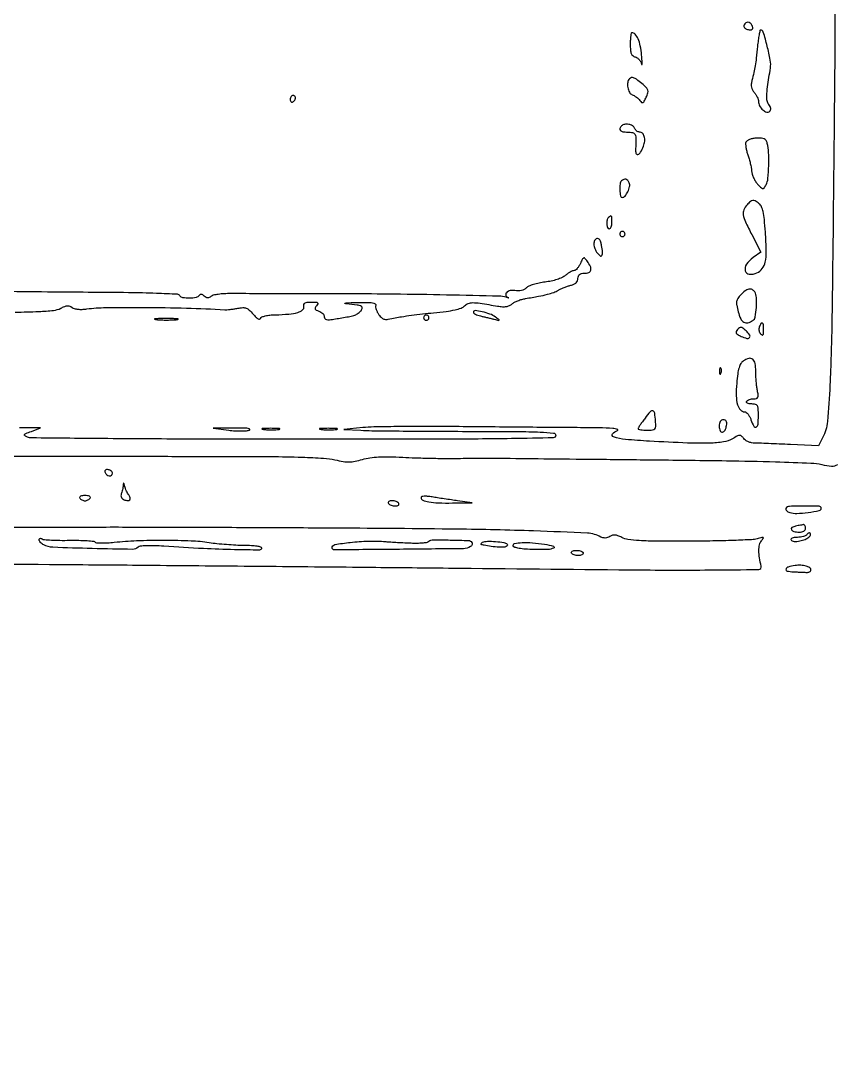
# Model space of a CAD drawing. Extents: x 0 to 5034, y 0 to 2560.
# Drawn here: x 4354.9 to 4667.2, y 56 to 450.6 of the extents above; entities that cross this region are included whole.
import ezdxf

# ---------------------------------------------------------------- set-up
doc = ezdxf.new("R2010")
doc.units = 0

msp = doc.modelspace()

# ---------------------------------------------------------------- linework, layer by layer
for points in [[(4144.750926, 285.780964, -0.00003), (4236.509743, 285.443637, -0.000049), (4327.802185, 285.093729, -0.138233)], [(4666.196934, 453.97261, -0.00353), (4666.228492, 444.132365, -0.001505), (4666.106789, 426.400025, -0.000126), (4665.642037, 380.5, -0.001168), (4665.05503, 334.330589, -0.007683), (4664.351613, 311.21097, -0.012281), (4663.371045, 297.293809, -0.095879), (4661.545825, 291.088616), (4659.952713, 288.007876), (4649.226356, 288.505345, 0.00092), (4644.906274, 288.697737, 0.001069), (4640.796051, 288.864406, 0.000949), (4637.316568, 288.991437, 0.00639), (4635.589987, 289.029109, -0.052237), (4634.382996, 289.16659, -0.044722), (4633.162979, 289.553605, -0.046918), (4632.109925, 290.11574, -0.08846), (4631.414235, 290.777702, 0.04588), (4630.577627, 291.72111, 0.194953), (4629.888027, 291.987434, 0.116916), (4628.994444, 291.759934, 0.012298), (4627.096059, 290.706348, -0.095593), (4623.699133, 289.502223, -0.030132), (4618.309665, 289.016918, -0.017542), (4609.906099, 289.063313, -0.003731), (4595.296119, 289.766072, -0.009457), (4586.195684, 290.444776, -0.057515), (4581.582868, 291.419571, -0.520859), (4581.236479, 292.592127, -0.155653), (4583.113867, 293.845944, 0.741409), (4583.120431, 294.28815, 0.060767), (4581.303891, 294.634288, 0.012719), (4576.149466, 294.848153, 0.002263), (4566.5, 294.959162, -0.000267), (4556.941189, 295.030965, -0.000123), (4544.498656, 295.134151, -0.000122), (4531.414079, 295.249081, -0.000169), (4519.686913, 295.358922, 0.002488), (4508.894223, 295.409964, 0.002899), (4498.639014, 295.347971, 0.002571), (4489.96608, 295.200634, 0.017464), (4485.686913, 294.956223), (4478.5, 294.293301), (4485, 293.935228, 0.010375), (4489.160594, 293.792529, 0.000936), (4499.578125, 293.671006, 0.001215), (4512.004337, 293.579513, 0.000949), (4525.5, 293.538577, -0.0012), (4544.780579, 293.470442, -0.009822), (4553.576904, 293.245407, -0.012845), (4558.699754, 292.881538, -0.386196), (4559.5, 292, -0.407833), (4558.568726, 291.048169, -0.001709), (4542.583333, 290.75375, -0.00337), (4517.164316, 290.543807, -0.00038), (4459.5, 290.5, -0.000808), (4421.018057, 290.562196, -0.001308), (4388.2875, 290.75362, -0.000174), (4359.170545, 291.010215, -0.099922), (4357.5, 291.363386, -0.037599), (4356.478331, 291.898774, -0.42779), (4356.395217, 292.299553, -0.145749), (4356.923694, 292.724605, -0.007404), (4359, 293.537308), (4362.5, 294.847844), (4357.366631, 294.923922, 0.012844), (4354.504304, 294.892814, 0.077008)], [(4349.717076, 284.093395, 0.001133), (4361.605136, 284.069848, -0.000156), (4373.589979, 284.069536, -0.000236), (4384.012134, 284.061091, -0.000085), (4392.997417, 284.048032, -0.00597), (4394.5, 284.027651, 0.005919), (4396.024367, 284.006819, 0.000062), (4406.634375, 283.988748, 0.000199), (4418.866137, 283.974293, 0.000129), (4433, 283.966857, -0.001908), (4450.569121, 283.89509, -0.005855), (4462.469464, 283.661684, -0.007283), (4470.762548, 283.280878, -0.042464), (4475.084289, 282.648343, 0.016705), (4478.245554, 282.01805, 0.044052), (4480.545891, 281.844398, 0.046964), (4482.755236, 282.080717, 0.021238), (4485.584289, 282.781697, -0.033342), (4488.4776, 283.424743, -0.024263), (4491.757388, 283.76549, -0.019056), (4495.776411, 283.83341, -0.008809), (4501, 283.630494, 0.00562), (4505.780029, 283.414268, 0.003304), (4511.5, 283.257748, 0.003304), (4517.22006, 283.176859, 0.005633), (4522, 283.194706, -0.000812), (4526.239977, 283.251417, -0.000928), (4530.296875, 283.291559, -0.000838), (4533.740476, 283.313475, -0.005253), (4535.5, 283.30324, 0.001413), (4537.799486, 283.272203, 0.000013), (4554.95, 283.089632, 0.000044), (4574.669706, 282.881956, 0.000028), (4597.5, 282.644833, -0.001159), (4624.756075, 282.300089, -0.003397), (4643.536136, 281.891377, -0.002738), (4657.092572, 281.429898, -0.052371), (4661.270088, 280.823501, 0.048941), (4664.964508, 280.261384, 0.158087), (4667.334083, 280.892723, 0.170431)], [(4352.816244, 339.126679, 0.009274), (4361.892819, 339.378386, 0.014557), (4367.506983, 339.802411, 0.093459), (4370.223787, 340.615725, -0.024134), (4371.742633, 341.310447, -0.076228), (4372.829667, 341.563334, -0.108784), (4373.716176, 341.43813, -0.084124), (4374.562751, 340.947921, 0.105242), (4375.426559, 340.494901, 0.042085), (4376.745252, 340.242411, 0.03582), (4378.381345, 340.187664, 0.024243), (4380.240916, 340.349175, -0.030718), (4387.447934, 340.881274, -0.004484), (4402.131252, 340.929915, -0.005406), (4418.310734, 340.66346, -0.007202), (4433, 340.05082, 0.033911), (4433.799092, 340.060178, 0.009024), (4435.067613, 340.184322, 0.009108), (4436.508213, 340.37826, 0.009271), (4437.932299, 340.623557, -0.033787), (4439.883748, 340.861964, -0.105147), (4441.185451, 340.657894, -0.099498), (4442.331955, 339.933697, -0.028435), (4443.776254, 338.390255, 0.021168), (4444.854435, 337.203987, 0.069153), (4445.695156, 336.561306, 0.162832), (4446.289086, 336.445997, 0.273146), (4446.677288, 336.75, -0.202238), (4447.186862, 337.27315, -0.040545), (4448.449977, 337.689499, -0.034303), (4450.19205, 337.986353, -0.019329), (4452.333333, 338.118315, 0.015093), (4457.505779, 338.393118, 0.050024), (4460.8534, 339.013444, 0.097407), (4462.705395, 339.971477, 0.273703), (4463.206163, 341.282421, -0.107493), (4463.243078, 342.107215, -0.195691), (4463.642422, 342.637586, -0.110693), (4464.508406, 342.923049, -0.024489), (4466.078608, 343, -0.013212), (4467.77726, 342.955106, -0.142269), (4468.420052, 342.730987, -0.360937), (4468.530734, 342.314757, -0.065055), (4468.069795, 341.584098, 0.05023), (4467.565106, 340.834146, 0.227139), (4467.54188, 340.321465, 0.184852), (4467.936564, 339.911986, 0.032733), (4468.94735, 339.51671, -0.062798), (4469.732145, 339.154158, -0.063948), (4470.397034, 338.609949, -0.070442), (4470.847225, 337.974665, -0.119527), (4471, 337.344714, 0.161219), (4471.234718, 336.635688, 0.187663), (4471.832732, 336.260421, 0.07594), (4473.008093, 336.215958, 0.012698), (4475.25, 336.530002, 0.003122), (4480.245161, 337.391629, 0.029245), (4482.366059, 337.900606, 0.066047), (4483.682319, 338.497756, 0.056959), (4484.871825, 339.443254, 0.128673), (4485.518956, 340.549102, 0.352612), (4485.186619, 341.325435, 0.090075), (4483.543149, 341.849437, 0.00938), (4479.5, 342.296906, -0.092597), (4478.957766, 342.450561, -0.737944), (4478.98299, 342.605401, -0.024341), (4480.542348, 342.744794, -0.004772), (4483.356989, 342.831897, -0.006731), (4487.340488, 342.863487, -0.037203), (4489.476431, 342.692453, -0.101774), (4490.503333, 342.30929, -0.35859), (4490.710638, 341.688319, 0.126741), (4490.634874, 341.02818, 0.04613), (4490.851273, 340.104225, 0.042075), (4491.28717, 339.091237, 0.038967), (4491.896212, 338.137595, 0.047671), (4493.012106, 336.919208, 0.135851), (4494.031601, 336.409064, 0.089826), (4495.419251, 336.388612, 0.014008), (4498.1213, 336.915132, -0.016973), (4500.529838, 337.369654, -0.004791), (4504.310941, 337.914046, -0.004823), (4508.598061, 338.447368, -0.005076), (4512.822469, 338.888157, 0.008519), (4517.601689, 339.42013, 0.022586), (4520.987286, 340.011942, 0.030403), (4523.34889, 340.688487, 0.111865), (4524.654831, 341.511974, -0.102456), (4526.067786, 342.440122, -0.096291), (4527.76539, 342.75783, -0.037206), (4530.582472, 342.528135, -0.00367), (4537.294612, 341.423756, 0.026814), (4539.1403, 341.207197, 0.054054), (4540.602129, 341.272759, 0.067485), (4541.789582, 341.623995, 0.074913), (4542.794612, 342.270888, -0.060433), (4543.693694, 342.886945, -0.025503), (4545.027167, 343.496914, -0.02478), (4546.534909, 344.010779, -0.029585), (4548, 344.338047, 0.005654), (4552.956111, 345.198617, 0.016646), (4556.335196, 345.941911, 0.024018), (4558.750691, 346.683389, 0.051857), (4560.5, 347.52729, -0.029279), (4561.462788, 348.046489, -0.015117), (4562.720313, 348.586768, -0.014976), (4564.051086, 349.065928, -0.021925), (4565.25, 349.400085, 0.0456), (4566.468635, 349.802726, 0.087912), (4567.322424, 350.36899, 0.107273), (4567.823649, 351.107841, 0.095878), (4568, 352.019052, -0.077433), (4568.143784, 352.941934, -0.14899), (4568.565506, 353.551905, -0.123229), (4569.321345, 353.893853, -0.044938), (4570.5, 354, 0.094769), (4572.128357, 354.311432, 0.244213), (4572.889304, 355.189961, 0.17057), (4572.742785, 356.605552, 0.047623), (4571.587917, 358.54888, 0.020393), (4570.67393, 359.697447, 0.296511), (4570.198436, 359.834876, 0.204385), (4569.756769, 359.464099, 0.010422), (4568.927402, 357.740009, -0.033372), (4568.362268, 356.69124, -0.041409), (4567.69717, 355.804878, -0.046421), (4567.033834, 355.18504, -0.166189), (4566.492495, 355, 0.100359), (4565.894515, 354.878754, 0.027327), (4565.02405, 354.453173, 0.026491), (4564.06849, 353.850957, 0.024789), (4563.159648, 353.138462, -0.072946), (4561.937059, 352.356861, -0.027167), (4560.030258, 351.619776, -0.025526), (4557.773654, 351.011003, -0.023871), (4555.415797, 350.619049, 0.02217), (4553.157588, 350.251546, 0.023993), (4551.000553, 349.692401, 0.024416), (4549.211703, 349.038537, 0.096836), (4548.245469, 348.388326, -0.072343), (4547.39396, 347.753064, -0.066044), (4546.370325, 347.362339, -0.060782), (4545.202624, 347.231808, -0.04686), (4543.926763, 347.364647, 0.102028), (4542.072498, 347.353602, 0.146822), (4540.641909, 346.570449, 0.298373), (4540.434595, 345.539464, 0.216246), (4541.305426, 344.706174, -0.023024), (4541.569999, 344.599431, -0.874211), (4541.561594, 344.571819, -0.023643), (4541.218251, 344.644547, -0.003124), (4540.5, 344.837358, 0.061446), (4537.88069, 345.22191, 0.000538), (4517.716943, 345.664741, 0.002156), (4497.688677, 345.996632, 0.0034), (4480.5, 346.090435, -0.000837), (4472.444475, 346.093095, -0.000242), (4460.004663, 346.124039, -0.000253), (4446.719185, 346.170229, -0.000392), (4435.25881, 346.224861, 0.016399), (4432.771553, 346.157084, 0.020123), (4430.459517, 345.924457, 0.018987), (4428.561918, 345.582117, 0.119633), (4427.685016, 345.15355, -0.056962), (4426.989893, 344.699196, -0.127932), (4426.378132, 344.568393, -0.128471), (4425.781867, 344.752436, -0.057682), (4425.134566, 345.265434, 0.052885), (4424.570387, 345.721409, 0.114789), (4424.04914, 345.909012, 0.150601), (4423.591419, 345.82475, 0.117919), (4423.208359, 345.491641, -0.192607), (4421.969567, 344.697677, -0.044982), (4419.465904, 344.447717, -0.044773), (4416.971194, 344.647424, -0.207299), (4415.786753, 345.420351, 0.239758), (4414.849241, 345.952603, 0.002321), (4406.817142, 346.282728, 0.005729), (4396.206095, 346.547811, 0.001949), (4380.786753, 346.69614, -0.001014), (4365.163738, 346.817198, -0.000592), (4346.437359, 347.022462, -0.000592)], [(4305.648971, 243.172646, 0.000219), (4374.5, 242.598958, -0.000213), (4408.226222, 242.318303, -0.000133), (4447.7375, 241.962112, -0.000134), (4486.679235, 241.590267, -0.000243), (4518.5, 241.262438, 0.00042), (4588.036842, 240.570607, 0.003819), (4618.355538, 240.526008, 0.002327), (4637.135443, 240.729257, 0.489903), (4638.089976, 242, -0.027354), (4637.415526, 245.131493, -0.040649), (4637.202136, 247.926921, -0.048407), (4637.433771, 250.194372, -0.123609), (4638.138986, 251.67497, 0.018698), (4638.873006, 252.634356, 0.465388), (4638.798904, 252.918096, 0.1774), (4638.332255, 252.96164, 0.00584), (4636.5, 252.454976, -0.058355), (4634.414834, 252.108013, -0.003049), (4627.625, 251.82125, -0.004788), (4619.529017, 251.606367, -0.003459), (4610.5, 251.515688, -0.002472), (4598.312516, 251.537852, -0.012207), (4591.449788, 251.75186, -0.019915), (4587.12165, 252.166066, -0.090903), (4584.729478, 252.949639, 0.028855), (4583.284455, 253.630204, 0.074723), (4582.16687, 253.895765, 0.093963), (4581.179572, 253.793465, 0.067006), (4580.164187, 253.33461, -0.05695), (4579.299568, 252.922833, -0.067535), (4578.4128, 252.746925, -0.070771), (4577.546178, 252.816704, -0.072264), (4576.74004, 253.125605, 0.115576), (4571.646814, 254.590591, 0.004078), (4551.061692, 255.451276, 0.005464), (4521.743217, 256.117005, 0.001539), (4476, 256.514873, 0.000298), (4446.320161, 256.664028, 0.00034), (4417.921875, 256.770552, 0.000307), (4393.816442, 256.829813, 0.001923), (4381.5, 256.805157, -0.000807), (4362.365008, 256.724137, -0.004308), (4351.916798, 256.786796, -0.007656)]]:
    msp.add_lwpolyline(points, format="xyb")
for points in [[(4631.495635, 448.992937, 0.153283), (4631.385628, 448.560991, 0.123144), (4631.527978, 448.100609, 0.097937), (4631.911954, 447.680239, 0.067341), (4632.479746, 447.369399, 0.067736), (4633.724488, 447.076451, 0.188422), (4634.573555, 447.317483, 0.261672), (4634.863615, 447.985128, 0.113371), (4634.541119, 448.933469, 0.098738), (4633.843686, 449.681493, 0.152164), (4633.01095, 449.958873, 0.155876), (4632.182705, 449.71195, 0.104938)], [(4588, 441.616631, 0.018456), (4588.083446, 439.356779, 0.075114), (4588.387801, 438.019385, 0.128015), (4588.973939, 437.212694, 0.108427), (4589.915277, 436.732406, -0.09409), (4590.686611, 436.366064, -0.058916), (4591.420916, 435.68373, -0.056358), (4592.009677, 434.807769, -0.065722), (4592.351317, 433.865775, 0.445165), (4592.468308, 433.799337, 0.323581), (4592.563868, 433.932142, 0.017154), (4592.514762, 435.277776, 0.004586), (4592.343611, 437.413858, 0.028086), (4591.829599, 440.926967, 0.053177), (4590.964064, 443.650603, 0.07476), (4589.850125, 445.414829, 0.217946), (4588.571429, 446, 0.359498), (4588.345544, 445.813485, 0.015182), (4588.167857, 444.712385, 0.020171), (4588.041148, 443.297172, 0.012241)], [(4636.651534, 440.75, -0.004139), (4636.198519, 436.28192, -0.013063), (4635.792054, 433.299377, -0.016328), (4635.284125, 430.717198, -0.010019), (4634.526055, 427.709705, 0.040973), (4634.265522, 426.317941, 0.072087), (4634.313132, 425.150846, 0.078829), (4634.681093, 424.117305, 0.05912), (4635.381479, 423.130965, -0.039073), (4636.000913, 422.328628, -0.033441), (4636.524559, 421.397924, -0.034828), (4636.885653, 420.483279, -0.076745), (4637, 419.742688, 0.124726), (4637.433393, 418.032328, 0.086094), (4638.676739, 416.456824, 0.106785), (4640.154096, 415.614544, 0.279667), (4641.293333, 415.893333, 0.098242), (4641.661472, 416.443703, 0.125129), (4641.74925, 417.045977, 0.10042), (4641.538519, 417.716727, 0.047071), (4641.023605, 418.471558, -0.12308), (4640.345525, 419.883222, -0.060944), (4640.183396, 421.877172, -0.025812), (4640.494186, 425.237779, -0.003205), (4641.59355, 432.5, 0.085612), (4641.550783, 435.520596, 0.016655), (4640.366355, 440.860523, 0.009689), (4638.868104, 446.254045, 0.331518), (4637.866694, 447, 0.348742), (4637.594023, 446.783483, 0.009138), (4637.248338, 445.164062, 0.015392), (4636.920099, 443.146134, 0.009426)], [(4587.666667, 428.333333, 0.165985), (4587.01186, 426.999737, 0.076289), (4587.06051, 425.040385, 0.077344), (4587.688782, 423.21501, 0.183509), (4588.75, 422.280586, -0.04517), (4589.504746, 421.916703, -0.027344), (4590.327299, 421.360937, -0.02726), (4591.089791, 420.714277, -0.042573), (4591.662083, 420.071962, 0.05476), (4592.341134, 419.346154, 0.304656), (4592.844339, 419.286595, 0.153861), (4593.34114, 419.777043, 0.014746), (4594.100821, 421.321932, 0.032991), (4594.744219, 423.023173, 0.152351), (4594.737181, 424.063147, 0.125345), (4594.136086, 425.02504, 0.019407), (4592.438737, 426.525979, 0.009401), (4590.33739, 428.178684, 0.071524), (4589.238221, 428.786099, 0.170019), (4588.440582, 428.806224, 0.119009)], [(4458, 420.440983, 0.066118), (4458.073267, 419.889346, 0.138808), (4458.29375, 419.521475, 0.191142), (4458.620352, 419.392057, 0.139169), (4459, 419.5, 0.06081), (4459.382515, 419.806203, 0.051032), (4459.70625, 420.2129, 0.053229), (4459.926698, 420.653442, 0.089642), (4460, 421.059017, 0.105429), (4459.923444, 421.418051, 0.099231), (4459.70625, 421.723586, 0.096318), (4459.381732, 421.928382, 0.092995), (4459, 422, 0.153634), (4458.618621, 421.879982, 0.097988), (4458.29375, 421.542039, 0.080552), (4458.074545, 421.037096, 0.062283)], [(4584.666667, 410.333333, 0.108326), (4584.055999, 409.379743, 0.292752), (4584.220564, 408.629077, 0.159359), (4585.186415, 408.139262, 0.038338), (4587, 408, -0.062533), (4588.910269, 407.760154, -0.223097), (4589.836977, 406.99716, -0.115654), (4590.179222, 405.41244, -0.012447), (4590.018752, 401.637084, 0.076812), (4590.171385, 399.865641, 0.433797), (4590.908212, 399.450655, 0.190606), (4591.969112, 400.312716, 0.037122), (4593.033631, 402.588455, 0.064362), (4593.507224, 404.568487, 0.095889), (4593.356497, 406.338186, 0.132826), (4592.63395, 407.542856, 0.193986), (4591.5, 408, -0.10329), (4590.965369, 408.111635, -0.066733), (4590.422663, 408.440625, -0.062945), (4589.954467, 408.926531, -0.068785), (4589.638374, 409.5, 0.172744), (4588.845968, 410.424673, 0.088755), (4587.390817, 410.944524, 0.086718), (4585.812168, 410.933581, 0.152533)], [(4632.223191, 404.124018, 0.103534), (4632.09816, 403.367404, 0.026535), (4632.217222, 402.126062, 0.025869), (4632.508316, 400.693035, 0.023716), (4632.952542, 399.254698, -0.016801), (4633.450009, 397.719567, -0.01246), (4633.899641, 395.993693, -0.012626), (4634.242607, 394.341607, -0.027586), (4634.402842, 393.058943, 0.058028), (4634.627475, 391.858912, 0.033237), (4635.157313, 390.482361, 0.032769), (4635.883584, 389.150997, 0.046313), (4636.708526, 388.082486, 0.009411), (4638.125669, 386.617634, 0.178651), (4638.695684, 386.356518, 0.27311), (4639.172968, 386.591344, 0.022241), (4639.913558, 387.838482, 0.099594), (4640.643067, 390.257802, 0.016063), (4640.95064, 395.195665, 0.018398), (4640.916727, 400.251754, 0.054693), (4640.390059, 403.672202, 0.073047), (4639.921744, 404.755954, 0.141936), (4639.228244, 405.382956, 0.100172), (4638.128971, 405.667651, 0.025643), (4636.282237, 405.672202, 0.035549), (4634.893738, 405.50495, 0.043387), (4633.635752, 405.14639, 0.048988), (4632.670248, 404.665286, 0.161512)], [(4584.666667, 389.333333, 0.171952), (4584.088507, 388.120467, 0.037841), (4584.021502, 385.778679, 0.036388), (4584.288925, 383.556854, 0.358883), (4584.964816, 383, 0.22839), (4586.019134, 383.508094, 0.057583), (4587.055385, 385.169778, 0.056835), (4587.719114, 387.113776, 0.146504), (4587.608388, 388.578141, 0.088047), (4587.066156, 389.478532, 0.151599), (4586.327491, 389.933649, 0.159989), (4585.490702, 389.878343, 0.100868)], [(4632.654988, 380.171259, 0.086353), (4631.440955, 378.248911, 0.138123), (4631.216761, 376.333196, 0.070239), (4632.023007, 373.710654, 0.010529), (4634.473298, 368.759634), (4637.946596, 362.098162), (4634.973298, 359.980987, 0.085835), (4632.43566, 357.41975, 0.217788), (4631.975953, 354.902625, 0.325828), (4633.523126, 353.618915, 0.123158), (4636.449041, 354.158735, 0.124237), (4638.494133, 355.794783, 0.111926), (4639.61642, 358.268372, 0.056349), (4639.986054, 362.344696, 0.010862), (4639.660525, 369.760171, 0.00769), (4639.267373, 374.604869, 0.030245), (4638.799642, 377.562867, 0.051117), (4638.173446, 379.456007, 0.125678), (4637.2685, 380.594427, 0.025455), (4635.73158, 381.641881, 0.161069), (4634.821745, 381.852924, 0.161647), (4633.967237, 381.479507, 0.025687)], [(4579.666667, 375.333333, 0.148246), (4579.117117, 374.305634, 0.068475), (4579.025382, 372.777653, 0.077107), (4579.338097, 371.446162, 0.305562), (4580, 371, 0.226478), (4580.382936, 371.182831, 0.074992), (4580.70625, 371.734375, 0.057076), (4580.926884, 372.542644, 0.038131), (4581, 373.5, 0.011827), (4580.959636, 375.206136, 0.146405), (4580.746711, 375.811817, 0.394613), (4580.359821, 375.886341, 0.056055)], [(4575.25, 367.260243, 0.199512), (4574.373908, 366.48725, 0.122438), (4574.0822, 365.120779, 0.090062), (4574.453767, 363.402655, 0.064112), (4575.435803, 361.690159, 0.072035), (4576.501572, 360.639508, 0.45141), (4577.160784, 360.78251, 0.152349), (4577.414598, 361.992579, 0.020597), (4577.056528, 364.593576, 0.033535), (4576.745591, 365.837004, 0.070955), (4576.311061, 366.727985, 0.112926), (4575.798192, 367.20622, 0.216981)], [(4584, 369, 0.099038), (4584.076342, 368.618362, 0.097945), (4584.29375, 368.29375, 0.097945), (4584.618362, 368.076342, 0.099038), (4585, 368, 0.099038), (4585.381638, 368.076342, 0.097945), (4585.70625, 368.29375, 0.097945), (4585.923658, 368.618362, 0.099038), (4586, 369, 0.099038), (4585.923658, 369.381638, 0.097945), (4585.70625, 369.70625, 0.097945), (4585.381638, 369.923658, 0.099038), (4585, 370, 0.099038), (4584.618362, 369.923658, 0.097945), (4584.29375, 369.70625, 0.097945), (4584.076342, 369.381638, 0.099038)], [(4630.24229, 345.75, 0.039298), (4629.115311, 344.33878, 0.112351), (4628.662111, 343.175706, 0.085646), (4628.69504, 341.749192, 0.016954), (4629.274567, 339.25, 0.042405), (4630.224755, 336.618571, 0.149796), (4631.407918, 335.292917, 0.198156), (4632.90986, 335.06053, 0.081982), (4634.838293, 335.878898, 0.211276), (4635.76304, 337.261727, 0.025985), (4636.2124, 340.955857, 0.029187), (4636.252874, 344.727279, 0.127166), (4635.596995, 346.843059, 0.141106), (4634.615885, 347.733267, 0.165965), (4633.376745, 347.892204, 0.110203), (4631.898841, 347.230643, 0.044519)], [(4528, 339.1, 0.229668), (4528.178104, 338.73271, 0.045605), (4528.807813, 338.323165, 0.039875), (4529.696749, 337.941255, 0.027741), (4530.75, 337.649073, -0.002557), (4531.98449, 337.372692, -0.001601), (4533.426562, 337.037218, -0.001607), (4534.84478, 336.697688, -0.00293), (4536, 336.410015, 0.002445), (4537.68927, 335.98761, 0.327408), (4537.873948, 336.064102, 0.386051), (4537.839127, 336.243667, 0.002767), (4536.5, 337.234201, 0.06899), (4534.335141, 338.398861, 0.034947), (4531.35963, 339.273664, 0.031369), (4528.64898, 339.692666, 0.441019)], [(4406.776433, 336.266503, 0.013671), (4408.684837, 336.147583, 0.00893), (4410.890462, 336.110009, 0.008983), (4413.043501, 336.150473, 0.016947), (4414.776433, 336.273107, 0.153636), (4415.099419, 336.413268, 0.661512), (4415.056202, 336.54709, 0.018464), (4413.373175, 336.635783, 0.004138), (4410.5, 336.65719, 0.003921), (4407.635274, 336.63236, 0.022011), (4406.106202, 336.539701, 0.807686), (4406.092045, 336.40844, 0.057523)], [(4509, 337, 0.099038), (4509.076342, 336.618362, 0.097945), (4509.29375, 336.29375, 0.097945), (4509.618362, 336.076342, 0.099038), (4510, 336, 0.099038), (4510.381638, 336.076342, 0.097945), (4510.70625, 336.29375, 0.097945), (4510.923658, 336.618362, 0.099038), (4511, 337, 0.099038), (4510.923658, 337.381638, 0.097945), (4510.70625, 337.70625, 0.097945), (4510.381638, 337.923658, 0.099038), (4510, 338, 0.099038), (4509.618362, 337.923658, 0.097945), (4509.29375, 337.70625, 0.097945), (4509.076342, 337.381638, 0.099038)], [(4628.985527, 332.482562, 0.073939), (4628.511239, 331.700428, 0.227102), (4628.540859, 331.097974, 0.138878), (4629.081597, 330.542263, 0.023888), (4630.402468, 329.862485, 0.042398), (4632.563023, 329.091449, 0.283436), (4633.60804, 329.40825, 0.34883), (4633.659225, 330.376774, 0.05062), (4632.264512, 331.968196, 0.020825), (4631.070531, 332.991101, 0.128485), (4630.335484, 333.311597, 0.198871), (4629.706828, 333.159738, 0.062188)], [(4637.335833, 333.432783, 0.078522), (4637.190333, 332.749087, 0.061901), (4637.24385, 331.99318, 0.06262), (4637.478836, 331.282667, 0.085436), (4637.867217, 330.732783, 0.085285), (4638.399692, 330.356457, 0.362202), (4638.75, 330.445878, 0.139509), (4638.9538, 331.006563, 0.017854), (4639, 332.3, 0.023065), (4638.911863, 334.209636, 0.223857), (4638.511203, 334.889246, 0.433661), (4637.980291, 334.770123, 0.04135)], [(4631.263837, 320.472245, 0.102297), (4630.27504, 319.423319, 0.064991), (4629.584701, 317.88661, 0.040481), (4629.089041, 315.578091, 0.011735), (4628.699328, 311.953583, 0.023754), (4628.523851, 307.100389, 0.066063), (4629.010033, 303.73073, 0.116603), (4630.117033, 301.739476, 0.210858), (4631.792566, 301, -0.174565), (4632.369242, 300.792337, -0.053427), (4633.025999, 300.11875, -0.046218), (4633.653043, 299.148242, -0.036473), (4634.149845, 298, 0.034259), (4635.235162, 295.460782, 0.417745), (4636.146168, 295.172008, 0.253911), (4636.84971, 296.224981, 0.022933), (4637, 299.5, 0.012605), (4636.93195, 302.198898, 0.117194), (4636.607832, 303.310378, 0.211364), (4635.893304, 303.839201, 0.055191), (4634.440983, 304, -0.035659), (4633.479336, 304.068671, -0.083483), (4632.794783, 304.287316, -0.1651), (4632.478234, 304.615199, -0.253782), (4632.5, 305, -0.116567), (4632.883978, 305.383777, -0.049141), (4633.543369, 305.70625, -0.045042), (4634.347873, 305.925978, -0.044178), (4635.184017, 306, 0.060414), (4636.263422, 306.130899, 0.228185), (4636.774217, 306.552519, 0.139066), (4636.904482, 307.382392, 0.019186), (4636.625, 309.125, -0.019302), (4636.384876, 310.624424, -0.008964), (4636.183594, 312.58576, -0.008865), (4636.045527, 314.655503, -0.01222), (4636, 316.518011, 0.045241), (4635.727786, 319.52034, 0.175337), (4634.801133, 321.109208, 0.245513), (4633.310067, 321.433511, 0.08613)], [(4622.078947, 316.416667, 0.018894), (4622.137993, 315.670344, 0.168741), (4622.279315, 315.37858, 0.470617), (4622.461564, 315.395823, 0.054073), (4622.683114, 315.8125, 0.051402), (4622.839148, 316.359369, 0.05415), (4622.876576, 316.916927, 0.060344), (4622.797407, 317.402231, 0.126455), (4622.604167, 317.729167, 0.296942), (4622.385309, 317.77538, 0.208169), (4622.200665, 317.592839, 0.077125), (4622.089945, 317.112848, 0.028489)], [(4593.639449, 298.59394, 0.007346), (4592.628226, 297.226969, 0.010515), (4591.775338, 295.98349, 0.006703), (4591.101757, 294.925073, 0.139227), (4591, 294.566722, 0.341485), (4591.171894, 294.344386, 0.022852), (4592.011446, 294.166475, 0.025316), (4593.123245, 294.040858, 0.015473), (4594.44322, 294, 0.020761), (4596.552455, 294.087616, 0.185971), (4597.371507, 294.484043, 0.185494), (4597.713995, 295.328098, 0.020637), (4597.666133, 297.443754, 0.01983), (4597.34423, 300.541607, 0.295521), (4596.660898, 301.324058, 0.287796), (4595.65034, 301.031043, 0.019135)], [(4622, 295.416667, 0.099758), (4622.334996, 293.754328, 0.341983), (4623.233119, 293.247168, 0.246964), (4624.245613, 293.984177, 0.077969), (4624.819551, 295.828328, 0.049589), (4624.864321, 296.780163, 0.118091), (4624.665008, 297.454992, 0.155126), (4624.227121, 297.855398, 0.108654), (4623.569551, 298, 0.129929), (4622.900993, 297.823287, 0.12769), (4622.401892, 297.338523, 0.093042), (4622.097716, 296.531429, 0.043744)], [(4434.460228, 293.978875, 0.016216), (4436.891657, 293.749119, 0.017565), (4439.268823, 293.685729, 0.017324), (4441.300529, 293.77337, 0.076969), (4442.460228, 294.046606, 0.564468), (4442.511827, 294.370445, 0.144593), (4441.895352, 294.641203, 0.027108), (4439.857421, 294.789092, 0.006676), (4436.5, 294.805496), (4428.5, 294.737765)], [(4447.767909, 294.275269, 0.018638), (4449.218327, 294.150328, 0.01259), (4450.878422, 294.111345, 0.012695), (4452.487453, 294.154945, 0.024559), (4453.767909, 294.285474, 0.212532), (4454.000181, 294.434198, 0.556092), (4453.934948, 294.575472, 0.025342), (4452.655786, 294.668409, 0.005888), (4450.5, 294.690131, 0.005499), (4448.352754, 294.662864, 0.031761), (4447.222448, 294.564056, 0.756877), (4447.205163, 294.425738, 0.069146)], [(4469.767909, 294.275269, 0.018638), (4471.218327, 294.150328, 0.01259), (4472.878422, 294.111345, 0.012695), (4474.487453, 294.154945, 0.024559), (4475.767909, 294.285474, 0.212532), (4476.000181, 294.434198, 0.556092), (4475.934948, 294.575472, 0.025342), (4474.655786, 294.668409, 0.005888), (4472.5, 294.690131, 0.005499), (4470.352754, 294.662864, 0.031761), (4469.222448, 294.564056, 0.756877), (4469.205163, 294.425738, 0.069146)], [(4387.218166, 277.845503, 0.139121), (4387.825283, 276.95468, 0.144703), (4388.800731, 276.532228, 0.193087), (4389.657365, 276.760286, 0.222662), (4390.052821, 277.5, 0.153371), (4389.947923, 277.908094, 0.080237), (4389.600154, 278.307742, 0.067404), (4389.071665, 278.63905, 0.055333), (4388.437653, 278.845503, 0.058438), (4387.766066, 278.904421, 0.165894), (4387.33175, 278.741918, 0.209098), (4387.147553, 278.380834, 0.095591)], [(4394.116001, 272.831787, -0.023402), (4394.028118, 272.079023, -0.01387), (4393.856723, 271.191438, -0.013865), (4393.636079, 270.313503, -0.023119), (4393.396246, 269.590217, 0.090464), (4393.267397, 268.905379, 0.112307), (4393.407347, 268.274039, 0.109251), (4393.811345, 267.752909, 0.082006), (4394.439374, 267.384891, 0.070222), (4395.792286, 267.073542, 0.223528), (4396.640269, 267.38678, 0.278264), (4396.825169, 268.161343, 0.093692), (4396.250109, 269.225834, -0.040851), (4395.81802, 269.856758, -0.020644), (4395.374807, 270.713214, -0.020356), (4394.987378, 271.64104, -0.028464), (4394.72361, 272.5, 0.006326), (4394.466961, 273.489921, 0.203923), (4394.315845, 273.68119, 0.530683), (4394.190156, 273.616398, 0.012404)], [(4377.5, 268, 0.085235), (4377.838188, 267.617226, 0.053414), (4378.342439, 267.29375, 0.051777), (4378.925537, 267.074147, 0.064269), (4379.5, 267, 0.064269), (4380.074463, 267.074147, 0.051777), (4380.657561, 267.29375, 0.053414), (4381.161812, 267.617226, 0.085235), (4381.5, 268, 0.259199), (4381.517887, 268.385721, 0.162984), (4381.190983, 268.713525, 0.081563), (4380.488004, 268.931662, 0.034543), (4379.5, 269, 0.034543), (4378.511996, 268.931662, 0.081563), (4377.809017, 268.713525, 0.162984), (4377.482113, 268.385721, 0.259199)], [(4508, 268.204529, 0.304947), (4508.671114, 267.20648, 0.054265), (4510.948965, 266.555383, 0.034777), (4514.614263, 266.18591, 0.01165), (4520, 266.144772), (4527.5, 266.262235), (4522, 266.986751, -0.002547), (4519.583962, 267.317547, -0.001788), (4516.867188, 267.713543, -0.001804), (4514.268635, 268.11139, -0.003773), (4512.25, 268.443532, 0.017484), (4510.497143, 268.682788, 0.039237), (4509.155451, 268.712655, 0.056877), (4508.266936, 268.560312, 0.333432)], [(4495.5, 266, 0.113876), (4495.879804, 265.616342, 0.049743), (4496.523987, 265.29375, 0.045713), (4497.307139, 265.074052, 0.045566), (4498.118034, 265, 0.049451), (4498.840809, 265.071659, 0.1076), (4499.348987, 265.29375, 0.183858), (4499.564242, 265.621765, 0.195087), (4499.5, 266, 0.113876), (4499.120196, 266.383658, 0.049743), (4498.476013, 266.70625, 0.045713), (4497.692861, 266.925948, 0.045566), (4496.881966, 267, 0.049451), (4496.159191, 266.928341, 0.1076), (4495.651013, 266.70625, 0.183858), (4495.435758, 266.378235, 0.195087)], [(4647.544496, 264.071996, 0.214869), (4647.491395, 263.666688, 0.11659), (4647.74828, 263.223354, 0.079365), (4648.291699, 262.805852, 0.047378), (4649.043621, 262.486155, 0.088285), (4651.68076, 262.138113, 0.022195), (4656.01489, 262.526082, 0.014688), (4660.287278, 263.228866, 0.358918), (4661, 264.093838, 0.403799), (4660.237459, 264.884091, 0.009328), (4654.549903, 264.980975, 0.010433), (4648.877237, 264.853386, 0.248395)], [(4651.235169, 257.292323, 0.091693), (4649.80463, 256.732915, 0.404895), (4649.605147, 255.937482, 0.209635), (4650.583115, 255.218736, 0.055182), (4652.559017, 255, 0.049343), (4653.569783, 255.099992, 0.088683), (4654.343169, 255.403627, 0.117066), (4654.82506, 255.884257, 0.1393), (4655, 256.5, 0.048595), (4654.945025, 257.064319, 0.077294), (4654.779688, 257.519372, 0.108952), (4654.535554, 257.797816, 0.206235), (4654.25, 257.863818, 0.001618), (4653.824706, 257.785172, 0.000312), (4653.055018, 257.639766, 0.000332), (4652.157259, 257.468969, 0.000306)], [(4373.569859, 251.872016, -0.00839), (4377.167418, 251.874589, -0.012866), (4380.281286, 251.744372, -0.007312), (4382.851131, 251.532787, -0.234262), (4383.370699, 251.209214, 0.243117), (4383.86187, 250.91463, 0.013083), (4385.731276, 250.845249, 0.018037), (4388.043983, 250.903401, 0.011953), (4390.690399, 251.129197, -0.018184), (4399.237786, 251.751313, -0.009646), (4409.856704, 251.931865, -0.009369), (4420.080708, 251.716858, -0.028449), (4427, 251.046053, 0.012084), (4429.976616, 250.658838, 0.006979), (4433.573438, 250.329773, 0.006971), (4437.194483, 250.100133, 0.011604), (4440.25, 250.020107, -0.011955), (4443.117599, 249.942984, -0.028823), (4445.226852, 249.713381, -0.035404), (4446.647644, 249.370451, -0.32673), (4447, 248.888797, -0.416171), (4446.246332, 248.140145, -0.003136), (4436.670736, 248.26414, -0.008305), (4424.820728, 248.688886, -0.004004), (4409.656458, 249.606605, 0.009458), (4405.965311, 249.789604, 0.0174), (4402.957762, 249.777049, 0.015614), (4400.647272, 249.614596, 0.172681), (4399.823203, 249.223203, -0.203085), (4397.759066, 248.387542, -0.002224), (4382.267721, 248.704989, -0.003421), (4367.233019, 249.182924, -0.11368), (4363.77127, 250.122413, -0.041417), (4363.093565, 250.560811, -0.045518), (4362.520311, 251.092657, -0.05058), (4362.124756, 251.634254, -0.133213), (4362, 252.094201, -0.136605), (4362.092351, 252.425914, -0.190854), (4362.334745, 252.610399, -0.140548), (4362.703299, 252.608234, -0.067209), (4363.139559, 252.413748, 0.119145), (4363.970994, 252.141534, 0.006835), (4366.673528, 251.964096, 0.010112), (4369.927836, 251.861002, 0.007235)], [(4655.541119, 254.066531, -0.142755), (4655.085273, 253.6556, -0.041629), (4654.194342, 253.313294, -0.038142), (4653.078682, 253.078569, -0.032792), (4651.881966, 253, 0.028579), (4650.719791, 252.933517, 0.071331), (4649.898968, 252.718053, 0.149991), (4649.506709, 252.389739, 0.290188), (4649.502268, 251.99633, 0.172569), (4649.928471, 251.654872, 0.055572), (4650.730167, 251.473366, 0.047805), (4651.736559, 251.45718, 0.037939), (4652.811285, 251.625438, 0.033168), (4654.818036, 252.240598, 0.06782), (4656.260831, 253.027293, 0.128479), (4656.913887, 253.833863, 0.312201), (4656.783469, 254.549864, 0.162601), (4656.509201, 254.686782, 0.128618), (4656.177959, 254.648454, 0.098189), (4655.836536, 254.431161, 0.063759)], [(4504.235087, 250.849111, 0.011444), (4506.481656, 250.817411, 0.016059), (4508.485706, 250.899409, 0.012307), (4510.121062, 251.059564, 0.167327), (4510.651754, 251.31842, -0.195834), (4512.250328, 251.991696, -0.006671), (4519.197311, 251.981329, -0.00583), (4526.211, 251.795459, -0.249775), (4527.457295, 251.069098, -0.116907), (4527.592572, 250.662001, -0.100541), (4527.541892, 250.21281, -0.092933), (4527.312103, 249.790269, -0.083643), (4526.937377, 249.461297, -0.136121), (4524.214278, 248.66942, -0.000945), (4499.800385, 248.412443, -0.000497), (4474.788063, 248.221343, -0.416161), (4474, 249.004186, -0.363273), (4475.014393, 250.21612, -0.01544), (4480.959438, 251.091033, -0.023173), (4487.824138, 251.564784, -0.02534), (4494.5, 251.377124, 0.004284), (4496.435618, 251.241011, 0.001863), (4499.009682, 251.091777, 0.001843), (4501.74671, 250.953444, 0.002454)], [(4540.916667, 250.410815, -0.399894), (4540.937786, 249.743525, -0.176591), (4540.086153, 249.287053, -0.052949), (4537.950302, 249.208736, -0.017345), (4534.814023, 249.535567, -0.007019), (4532.118584, 249.950004, -0.06873), (4531.02254, 250.293671, -0.480581), (4530.933063, 250.6695, -0.13019), (4531.5, 251.100143, -0.093474), (4533.368656, 251.487278, -0.022741), (4536.531034, 251.399978, -0.019637), (4539.64521, 251.048646, -0.157974)], [(4555.25, 250.358152, -0.028784), (4558.63144, 249.597161, -0.679771), (4558.700046, 248.898218, -0.112885), (4556.587827, 248.359373, -0.011249), (4551.334334, 248.34642, -0.010479), (4547.91368, 248.486709, -0.027501), (4545.474762, 248.773212, -0.034952), (4543.8278, 249.179394, -0.238538), (4543.251001, 249.75, -0.450019), (4543.748944, 250.613121, -0.037805), (4546.628918, 250.978557, -0.032504), (4550.643209, 250.92097, -0.021123)], [(4570, 247, -0.186414), (4569.852535, 246.618213, -0.089706), (4569.429836, 246.29375, -0.069539), (4568.801778, 246.073784, -0.049547), (4568.059017, 246, -0.046881), (4567.270704, 246.074077, -0.046318), (4566.50665, 246.29375, -0.050262), (4565.876024, 246.616444, -0.111412), (4565.5, 247, -0.253782), (4565.478234, 247.384801, -0.1651), (4565.794783, 247.712684, -0.083483), (4566.479336, 247.931329, -0.035659), (4567.440983, 248, -0.037227), (4568.420991, 247.926934, -0.055981), (4569.248289, 247.70625, -0.073461), (4569.813779, 247.383082, -0.230178)], [(4651, 242.211453, 0.029312), (4648.363738, 241.650195, 0.259649), (4647.545894, 240.846853, 0.438096), (4647.977773, 240.125644, 0.040123), (4650.3, 239.833333, -0.000378), (4651.826563, 239.763411, -0.000378), (4653.35375, 239.691146, -0.000369), (4654.68735, 239.626043, -0.001495), (4655.5, 239.583333, 0.061418), (4656.07909, 239.622298, 0.078572), (4656.581161, 239.803686, 0.095253), (4656.930799, 240.094284, 0.153577), (4657.074167, 240.450492, 0.272198), (4656.647219, 241.326173, 0.07601), (4655.207706, 241.993174, 0.05934), (4653.183626, 242.327369, 0.049102)]]:
    msp.add_lwpolyline(points, format="xyb", close=True)

doc.saveas('drawing.dxf')
